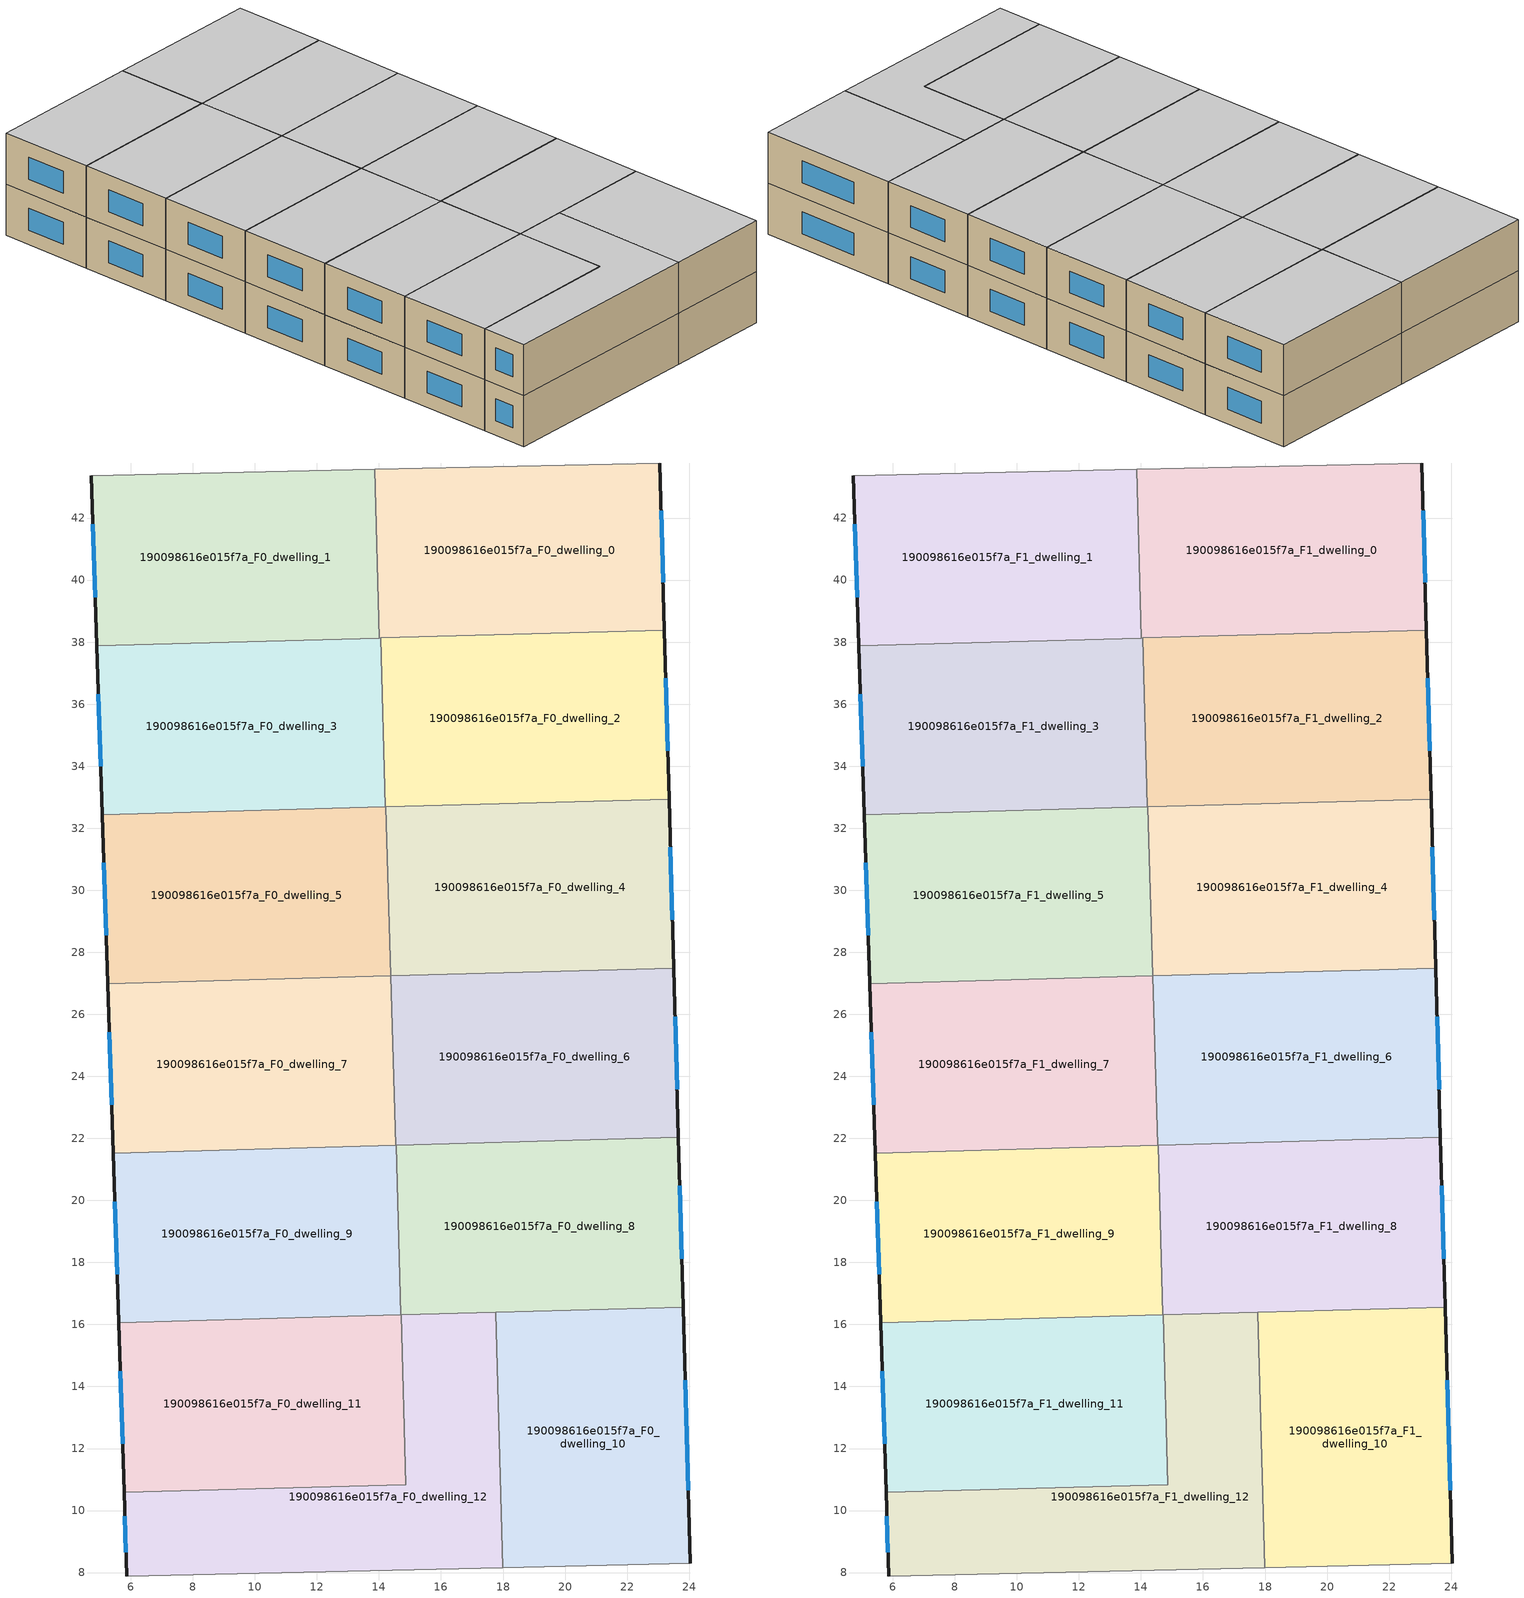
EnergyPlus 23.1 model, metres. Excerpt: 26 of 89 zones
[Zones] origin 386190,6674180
190098616e015f7a_F0_dwelling_0
 floor ground (EU_floor_Construction): 23.06,43.78 23.21,38.38 14.01,38.13 13.86,43.57 z0
 wall outside (EU_wall_Construction): 23.21,38.38 23.06,43.78 z0:3
 wall to 190098616e015f7a_F0_dwelling_1 (EU_wall_Construction): 13.86,43.57 14.01,38.13 z0:3
 wall adiabatic (EU_wall_Construction): 23.06,43.78 13.86,43.57 z0:3
 wall to 190098616e015f7a_F0_dwelling_2 (EU_wall_Construction): 14.06,38.13 23.21,38.38 z0:3
 wall to 190098616e015f7a_F0_dwelling_3 (EU_wall_Construction): 14.01,38.13 14.06,38.13 z0:3
 window (EU_Window_Construction): 23.16,39.92 23.1,42.24 z0.86:2.14
190098616e015f7a_F0_dwelling_1
 floor ground (EU_floor_Construction): 13.86,43.57 14.01,38.13 4.9,37.88 4.73,43.37 z0
 wall outside (EU_wall_Construction): 4.73,43.37 4.9,37.88 z0:3
 wall adiabatic (EU_wall_Construction): 13.86,43.57 4.73,43.37 z0:3
 wall to 190098616e015f7a_F0_dwelling_3 (EU_wall_Construction): 4.9,37.88 14.01,38.13 z0:3
 window (EU_Window_Construction): 4.78,41.8 4.85,39.45 z0.86:2.14
190098616e015f7a_F0_dwelling_10
 floor ground (EU_floor_Construction): 23.81,16.56 24.03,8.3 18,8.16 17.77,16.39 z0
 wall outside (EU_wall_Construction): 24.03,8.3 23.81,16.56 z0:3
 wall adiabatic (EU_wall_Construction): 18,8.16 24.03,8.3 z0:3
 wall to 190098616e015f7a_F0_dwelling_12 (EU_wall_Construction): 17.77,16.39 18,8.16 z0:3
 wall to 190098616e015f7a_F0_dwelling_8 (EU_wall_Construction): 23.81,16.56 17.77,16.39 z0:3
 window (EU_Window_Construction): 23.97,10.66 23.87,14.2 z0.86:2.14
190098616e015f7a_F0_dwelling_11
 floor ground (EU_floor_Construction): 14.71,16.31 14.86,10.83 5.78,10.58 5.61,16.06 z0
 wall outside (EU_wall_Construction): 5.61,16.06 5.78,10.58 z0:3
 wall to 190098616e015f7a_F0_dwelling_12 (EU_wall_Construction): 5.78,10.58 14.86,10.83 14.71,16.31 z0:3
 wall to 190098616e015f7a_F0_dwelling_9 (EU_wall_Construction): 14.7,16.31 5.61,16.06 z0:3
 wall to 190098616e015f7a_F0_dwelling_8 (EU_wall_Construction): 14.71,16.31 14.7,16.31 z0:3
 window (EU_Window_Construction): 5.66,14.49 5.73,12.15 z0.86:2.14
190098616e015f7a_F0_dwelling_12
 floor ground (EU_floor_Construction): 17.77,16.39 18,8.16 5.87,7.89 5.78,10.58 14.86,10.83 14.71,16.31 z0
 wall outside (EU_wall_Construction): 5.78,10.58 5.87,7.89 z0:3
 wall adiabatic (EU_wall_Construction): 5.87,7.89 18,8.16 z0:3
 wall to 190098616e015f7a_F0_dwelling_8 (EU_wall_Construction): 17.77,16.39 14.71,16.31 z0:3
 window (EU_Window_Construction): 5.81,9.81 5.84,8.66 z0.86:2.14
190098616e015f7a_F0_dwelling_2
 floor ground (EU_floor_Construction): 23.21,38.38 23.36,32.94 14.21,32.69 14.06,38.13 z0
 wall outside (EU_wall_Construction): 23.36,32.94 23.21,38.38 z0:3
 wall to 190098616e015f7a_F0_dwelling_3 (EU_wall_Construction): 14.06,38.13 14.21,32.69 z0:3
 wall to 190098616e015f7a_F0_dwelling_4 (EU_wall_Construction): 14.22,32.69 23.36,32.94 z0:3
 wall to 190098616e015f7a_F0_dwelling_5 (EU_wall_Construction): 14.21,32.69 14.22,32.69 z0:3
 window (EU_Window_Construction): 23.31,34.5 23.25,36.83 z0.86:2.14
190098616e015f7a_F0_dwelling_3
 floor ground (EU_floor_Construction): 14.06,38.13 14.21,32.69 5.08,32.44 4.9,37.88 z0
 wall outside (EU_wall_Construction): 4.9,37.88 5.08,32.44 z0:3
 wall to 190098616e015f7a_F0_dwelling_5 (EU_wall_Construction): 5.08,32.44 14.21,32.69 z0:3
 window (EU_Window_Construction): 4.95,36.33 5.03,33.99 z0.86:2.14
190098616e015f7a_F0_dwelling_4
 floor ground (EU_floor_Construction): 23.36,32.94 23.51,27.49 14.37,27.24 14.22,32.69 z0
 wall outside (EU_wall_Construction): 23.51,27.49 23.36,32.94 z0:3
 wall to 190098616e015f7a_F0_dwelling_5 (EU_wall_Construction): 14.22,32.69 14.37,27.24 z0:3
 wall to 190098616e015f7a_F0_dwelling_6 (EU_wall_Construction): 14.39,27.24 23.51,27.49 z0:3
 wall to 190098616e015f7a_F0_dwelling_7 (EU_wall_Construction): 14.37,27.24 14.39,27.24 z0:3
 window (EU_Window_Construction): 23.46,29.05 23.4,31.38 z0.86:2.14
190098616e015f7a_F0_dwelling_5
 floor ground (EU_floor_Construction): 14.22,32.69 14.37,27.24 5.25,26.99 5.08,32.44 z0
 wall outside (EU_wall_Construction): 5.08,32.44 5.25,26.99 z0:3
 wall to 190098616e015f7a_F0_dwelling_7 (EU_wall_Construction): 5.25,26.99 14.37,27.24 z0:3
 window (EU_Window_Construction): 5.13,30.88 5.2,28.54 z0.86:2.14
190098616e015f7a_F0_dwelling_6
 floor ground (EU_floor_Construction): 23.51,27.49 23.66,22.03 14.54,21.78 14.39,27.24 z0
 wall outside (EU_wall_Construction): 23.66,22.03 23.51,27.49 z0:3
 wall to 190098616e015f7a_F0_dwelling_7 (EU_wall_Construction): 14.39,27.24 14.54,21.78 z0:3
 wall to 190098616e015f7a_F0_dwelling_8 (EU_wall_Construction): 14.55,21.78 23.66,22.03 z0:3
 wall to 190098616e015f7a_F0_dwelling_9 (EU_wall_Construction): 14.54,21.78 14.55,21.78 z0:3
 window (EU_Window_Construction): 23.61,23.59 23.55,25.93 z0.86:2.14
190098616e015f7a_F0_dwelling_7
 floor ground (EU_floor_Construction): 14.39,27.24 14.54,21.78 5.43,21.53 5.25,26.99 z0
 wall outside (EU_wall_Construction): 5.25,26.99 5.43,21.53 z0:3
 wall to 190098616e015f7a_F0_dwelling_9 (EU_wall_Construction): 5.43,21.53 14.54,21.78 z0:3
 window (EU_Window_Construction): 5.3,25.43 5.38,23.09 z0.86:2.14
190098616e015f7a_F0_dwelling_8
 floor ground (EU_floor_Construction): 23.66,22.03 23.81,16.56 14.7,16.31 14.55,21.78 z0
 wall outside (EU_wall_Construction): 23.81,16.56 23.66,22.03 z0:3
 wall to 190098616e015f7a_F0_dwelling_9 (EU_wall_Construction): 14.55,21.78 14.7,16.31 z0:3
 window (EU_Window_Construction): 23.76,18.12 23.7,20.47 z0.86:2.14
190098616e015f7a_F0_dwelling_9
 floor ground (EU_floor_Construction): 14.55,21.78 14.7,16.31 5.61,16.06 5.43,21.53 z0
 wall outside (EU_wall_Construction): 5.43,21.53 5.61,16.06 z0:3
 window (EU_Window_Construction): 5.48,19.96 5.56,17.62 z0.86:2.14
190098616e015f7a_F1_dwelling_0
 floor to 190098616e015f7a_F0_dwelling_0 (EU_floor_Construction): 23.06,43.78 23.21,38.38 14.01,38.13 13.86,43.57 z3
 wall outside (EU_wall_Construction): 23.21,38.38 23.06,43.78 z3:6
 wall to 190098616e015f7a_F1_dwelling_1 (EU_wall_Construction): 13.86,43.57 14.01,38.13 z3:6
 wall adiabatic (EU_wall_Construction): 23.06,43.78 13.86,43.57 z3:6
 wall to 190098616e015f7a_F1_dwelling_2 (EU_wall_Construction): 14.06,38.13 23.21,38.38 z3:6
 wall to 190098616e015f7a_F1_dwelling_3 (EU_wall_Construction): 14.01,38.13 14.06,38.13 z3:6
 window (EU_Window_Construction): 23.16,39.92 23.1,42.24 z3.86:5.14
 ceiling to 190098616e015f7a_F2_dwelling_0 (EU_floor_Construction): 23.21,38.38 23.06,43.78 13.86,43.57 14.01,38.13 z6
190098616e015f7a_F1_dwelling_1
 floor to 190098616e015f7a_F0_dwelling_1 (EU_floor_Construction): 13.86,43.57 14.01,38.13 4.9,37.88 4.73,43.37 z3
 wall outside (EU_wall_Construction): 4.73,43.37 4.9,37.88 z3:6
 wall adiabatic (EU_wall_Construction): 13.86,43.57 4.73,43.37 z3:6
 wall to 190098616e015f7a_F1_dwelling_3 (EU_wall_Construction): 4.9,37.88 14.01,38.13 z3:6
 window (EU_Window_Construction): 4.78,41.8 4.85,39.45 z3.86:5.14
 ceiling to 190098616e015f7a_F2_dwelling_1 (EU_floor_Construction): 14.01,38.13 13.86,43.57 4.73,43.37 4.9,37.88 z6
190098616e015f7a_F1_dwelling_10
 floor to 190098616e015f7a_F0_dwelling_10 (EU_floor_Construction): 23.81,16.56 24.03,8.3 18,8.16 17.77,16.39 z3
 wall outside (EU_wall_Construction): 24.03,8.3 23.81,16.56 z3:6
 wall adiabatic (EU_wall_Construction): 18,8.16 24.03,8.3 z3:6
 wall to 190098616e015f7a_F1_dwelling_12 (EU_wall_Construction): 17.77,16.39 18,8.16 z3:6
 wall to 190098616e015f7a_F1_dwelling_8 (EU_wall_Construction): 23.81,16.56 17.77,16.39 z3:6
 window (EU_Window_Construction): 23.97,10.66 23.87,14.2 z3.86:5.14
 ceiling to 190098616e015f7a_F2_dwelling_10 (EU_floor_Construction): 24.03,8.3 23.81,16.56 17.77,16.39 18,8.16 z6
190098616e015f7a_F1_dwelling_11
 floor to 190098616e015f7a_F0_dwelling_11 (EU_floor_Construction): 14.71,16.31 14.86,10.83 5.78,10.58 5.61,16.06 z3
 wall outside (EU_wall_Construction): 5.61,16.06 5.78,10.58 z3:6
 wall to 190098616e015f7a_F1_dwelling_12 (EU_wall_Construction): 5.78,10.58 14.86,10.83 14.71,16.31 z3:6
 wall to 190098616e015f7a_F1_dwelling_9 (EU_wall_Construction): 14.7,16.31 5.61,16.06 z3:6
 wall to 190098616e015f7a_F1_dwelling_8 (EU_wall_Construction): 14.71,16.31 14.7,16.31 z3:6
 window (EU_Window_Construction): 5.66,14.49 5.73,12.15 z3.86:5.14
 ceiling to 190098616e015f7a_F2_dwelling_11 (EU_floor_Construction): 14.86,10.83 14.71,16.31 5.61,16.06 5.78,10.58 z6
190098616e015f7a_F1_dwelling_12
 floor to 190098616e015f7a_F0_dwelling_12 (EU_floor_Construction): 17.77,16.39 18,8.16 5.87,7.89 5.78,10.58 14.86,10.83 14.71,16.31 z3
 wall outside (EU_wall_Construction): 5.78,10.58 5.87,7.89 z3:6
 wall adiabatic (EU_wall_Construction): 5.87,7.89 18,8.16 z3:6
 wall to 190098616e015f7a_F1_dwelling_8 (EU_wall_Construction): 17.77,16.39 14.71,16.31 z3:6
 window (EU_Window_Construction): 5.81,9.81 5.84,8.66 z3.86:5.14
 ceiling to 190098616e015f7a_F2_dwelling_12 (EU_floor_Construction): 18,8.16 17.77,16.39 14.71,16.31 14.86,10.83 5.78,10.58 5.87,7.89 z6
190098616e015f7a_F1_dwelling_2
 floor to 190098616e015f7a_F0_dwelling_2 (EU_floor_Construction): 23.21,38.38 23.36,32.94 14.21,32.69 14.06,38.13 z3
 wall outside (EU_wall_Construction): 23.36,32.94 23.21,38.38 z3:6
 wall to 190098616e015f7a_F1_dwelling_3 (EU_wall_Construction): 14.06,38.13 14.21,32.69 z3:6
 wall to 190098616e015f7a_F1_dwelling_4 (EU_wall_Construction): 14.22,32.69 23.36,32.94 z3:6
 wall to 190098616e015f7a_F1_dwelling_5 (EU_wall_Construction): 14.21,32.69 14.22,32.69 z3:6
 window (EU_Window_Construction): 23.31,34.5 23.25,36.83 z3.86:5.14
 ceiling to 190098616e015f7a_F2_dwelling_2 (EU_floor_Construction): 23.36,32.94 23.21,38.38 14.06,38.13 14.21,32.69 z6
190098616e015f7a_F1_dwelling_3
 floor to 190098616e015f7a_F0_dwelling_3 (EU_floor_Construction): 14.06,38.13 14.21,32.69 5.08,32.44 4.9,37.88 z3
 wall outside (EU_wall_Construction): 4.9,37.88 5.08,32.44 z3:6
 wall to 190098616e015f7a_F1_dwelling_5 (EU_wall_Construction): 5.08,32.44 14.21,32.69 z3:6
 window (EU_Window_Construction): 4.95,36.33 5.03,33.99 z3.86:5.14
 ceiling to 190098616e015f7a_F2_dwelling_3 (EU_floor_Construction): 14.21,32.69 14.06,38.13 4.9,37.88 5.08,32.44 z6
190098616e015f7a_F1_dwelling_4
 floor to 190098616e015f7a_F0_dwelling_4 (EU_floor_Construction): 23.36,32.94 23.51,27.49 14.37,27.24 14.22,32.69 z3
 wall outside (EU_wall_Construction): 23.51,27.49 23.36,32.94 z3:6
 wall to 190098616e015f7a_F1_dwelling_5 (EU_wall_Construction): 14.22,32.69 14.37,27.24 z3:6
 wall to 190098616e015f7a_F1_dwelling_6 (EU_wall_Construction): 14.39,27.24 23.51,27.49 z3:6
 wall to 190098616e015f7a_F1_dwelling_7 (EU_wall_Construction): 14.37,27.24 14.39,27.24 z3:6
 window (EU_Window_Construction): 23.46,29.05 23.4,31.38 z3.86:5.14
 ceiling to 190098616e015f7a_F2_dwelling_4 (EU_floor_Construction): 23.51,27.49 23.36,32.94 14.22,32.69 14.37,27.24 z6
190098616e015f7a_F1_dwelling_5
 floor to 190098616e015f7a_F0_dwelling_5 (EU_floor_Construction): 14.22,32.69 14.37,27.24 5.25,26.99 5.08,32.44 z3
 wall outside (EU_wall_Construction): 5.08,32.44 5.25,26.99 z3:6
 wall to 190098616e015f7a_F1_dwelling_7 (EU_wall_Construction): 5.25,26.99 14.37,27.24 z3:6
 window (EU_Window_Construction): 5.13,30.88 5.2,28.54 z3.86:5.14
 ceiling to 190098616e015f7a_F2_dwelling_5 (EU_floor_Construction): 14.37,27.24 14.22,32.69 5.08,32.44 5.25,26.99 z6
190098616e015f7a_F1_dwelling_6
 floor to 190098616e015f7a_F0_dwelling_6 (EU_floor_Construction): 23.51,27.49 23.66,22.03 14.54,21.78 14.39,27.24 z3
 wall outside (EU_wall_Construction): 23.66,22.03 23.51,27.49 z3:6
 wall to 190098616e015f7a_F1_dwelling_7 (EU_wall_Construction): 14.39,27.24 14.54,21.78 z3:6
 wall to 190098616e015f7a_F1_dwelling_8 (EU_wall_Construction): 14.55,21.78 23.66,22.03 z3:6
 wall to 190098616e015f7a_F1_dwelling_9 (EU_wall_Construction): 14.54,21.78 14.55,21.78 z3:6
 window (EU_Window_Construction): 23.61,23.59 23.55,25.93 z3.86:5.14
 ceiling to 190098616e015f7a_F2_dwelling_6 (EU_floor_Construction): 23.66,22.03 23.51,27.49 14.39,27.24 14.54,21.78 z6
190098616e015f7a_F1_dwelling_7
 floor to 190098616e015f7a_F0_dwelling_7 (EU_floor_Construction): 14.39,27.24 14.54,21.78 5.43,21.53 5.25,26.99 z3
 wall outside (EU_wall_Construction): 5.25,26.99 5.43,21.53 z3:6
 wall to 190098616e015f7a_F1_dwelling_9 (EU_wall_Construction): 5.43,21.53 14.54,21.78 z3:6
 window (EU_Window_Construction): 5.3,25.43 5.38,23.09 z3.86:5.14
 ceiling to 190098616e015f7a_F2_dwelling_7 (EU_floor_Construction): 14.54,21.78 14.39,27.24 5.25,26.99 5.43,21.53 z6
190098616e015f7a_F1_dwelling_8
 floor to 190098616e015f7a_F0_dwelling_8 (EU_floor_Construction): 23.66,22.03 23.81,16.56 14.7,16.31 14.55,21.78 z3
 wall outside (EU_wall_Construction): 23.81,16.56 23.66,22.03 z3:6
 wall to 190098616e015f7a_F1_dwelling_9 (EU_wall_Construction): 14.55,21.78 14.7,16.31 z3:6
 window (EU_Window_Construction): 23.76,18.12 23.7,20.47 z3.86:5.14
 ceiling to 190098616e015f7a_F2_dwelling_8 (EU_floor_Construction): 23.81,16.56 23.66,22.03 14.55,21.78 14.7,16.31 z6
190098616e015f7a_F1_dwelling_9
 floor to 190098616e015f7a_F0_dwelling_9 (EU_floor_Construction): 14.55,21.78 14.7,16.31 5.61,16.06 5.43,21.53 z3
 wall outside (EU_wall_Construction): 5.43,21.53 5.61,16.06 z3:6
 window (EU_Window_Construction): 5.48,19.96 5.56,17.62 z3.86:5.14
 ceiling to 190098616e015f7a_F2_dwelling_9 (EU_floor_Construction): 14.7,16.31 14.55,21.78 5.43,21.53 5.61,16.06 z6
[Building]
EU S2 Campaign: North Axis=0; Terrain=City; Solar Distribution=FullExterior
[Site:Location]
Helsinki-Vantaa.AP: Latitude=60.317; Longitude=24.963; Time Zone=2; Elevation=54.6
[SizingPeriod:WeatherFileDays]
AnnualSizingPeriod: Begin Month=1; Begin Day of Month=1; End Month=12; End Day of Month=31; Day of Week for Start Day=Monday; Use Weather File Daylight Saving Period=No; Use Weather File Rain and Snow Indicators=No
[MATERIAL]
EU_InternalMass_Material: Roughness=MediumRough; Thickness=0.1; Conductivity=1; Density=1800; Specific Heat=900; Thermal Absorptance=0.9; Solar Absorptance=0.7; Visible Absorptance=0.7
[MATERIAL:NOMASS] Roughness=MediumRough; Thermal Absorptance=0.9; Solar Absorptance=0.7; Visible Absorptance=0.7
Name | Thermal Resistance
EU_wall_NoMass | 1.10183
EU_floor_NoMass | 1.70606
[WINDOWMATERIAL:SIMPLEGLAZINGSYSTEM]
EU_Window_SimpleGlazing: UFactor=3.11035; Solar Heat Gain Coefficient=0.8; Visible Transmittance=0.8
[CONSTRUCTION]
EU_wall_Construction: EU_wall_NoMass
EU_floor_Construction: EU_floor_NoMass
EU_Window_Construction: EU_Window_SimpleGlazing
EU_InternalMass_Construction: EU_InternalMass_Material
[ZONE] Type=1; Multiplier=1; Ceiling Height=autocalculate; Floor Area=autocalculate; Part of Total Floor Area=Yes
Name | Volume
190098616e015f7a_F0_dwelling_0; 190098616e015f7a_F1_dwelling_0 | 149.49
190098616e015f7a_F0_dwelling_1; 190098616e015f7a_F1_dwelling_1 | 149.494
190098616e015f7a_F0_dwelling_10; 190098616e015f7a_F1_dwelling_10; 190098616e015f7a_F0_dwelling_12; 190098616e015f7a_F1_dwelling_12; 190098616e015f7a_F0_dwelling_9; 190098616e015f7a_F1_dwelling_9 | 149.501
190098616e015f7a_F0_dwelling_11; 190098616e015f7a_F1_dwelling_11 | 149.514
190098616e015f7a_F0_dwelling_2; 190098616e015f7a_F1_dwelling_2 | 149.496
190098616e015f7a_F0_dwelling_3; 190098616e015f7a_F1_dwelling_3 | 149.5
190098616e015f7a_F0_dwelling_4; 190098616e015f7a_F1_dwelling_4 | 149.498
190098616e015f7a_F0_dwelling_5; 190098616e015f7a_F1_dwelling_5 | 149.517
190098616e015f7a_F0_dwelling_6; 190098616e015f7a_F1_dwelling_6 | 149.499
190098616e015f7a_F0_dwelling_7; 190098616e015f7a_F1_dwelling_7 | 149.495
190098616e015f7a_F0_dwelling_8; 190098616e015f7a_F1_dwelling_8 | 149.504
[INTERNALMASS] Construction=EU_InternalMass_Construction
Name | Zone or ZoneList | Surface Area
190098616e015f7a_F0_dwelling_0_EU_InternalMass | 190098616e015f7a_F0_dwelling_0 | 49.832
190098616e015f7a_F0_dwelling_1_EU_InternalMass | 190098616e015f7a_F0_dwelling_1 | 49.832
190098616e015f7a_F0_dwelling_2_EU_InternalMass | 190098616e015f7a_F0_dwelling_2 | 49.8324
190098616e015f7a_F0_dwelling_3_EU_InternalMass | 190098616e015f7a_F0_dwelling_3 | 49.8348
190098616e015f7a_F0_dwelling_4_EU_InternalMass | 190098616e015f7a_F0_dwelling_4 | 49.8315
190098616e015f7a_F0_dwelling_5_EU_InternalMass | 190098616e015f7a_F0_dwelling_5 | 49.8386
190098616e015f7a_F0_dwelling_6_EU_InternalMass | 190098616e015f7a_F0_dwelling_6 | 49.8329
190098616e015f7a_F0_dwelling_7_EU_InternalMass | 190098616e015f7a_F0_dwelling_7 | 49.8316
190098616e015f7a_F0_dwelling_8_EU_InternalMass | 190098616e015f7a_F0_dwelling_8 | 49.8348
190098616e015f7a_F0_dwelling_9_EU_InternalMass | 190098616e015f7a_F0_dwelling_9 | 49.8333
190098616e015f7a_F0_dwelling_10_EU_InternalMass | 190098616e015f7a_F0_dwelling_10 | 49.8349
190098616e015f7a_F0_dwelling_11_EU_InternalMass | 190098616e015f7a_F0_dwelling_11 | 49.8378
190098616e015f7a_F0_dwelling_12_EU_InternalMass | 190098616e015f7a_F0_dwelling_12 | 49.8337
190098616e015f7a_F1_dwelling_0_EU_InternalMass | 190098616e015f7a_F1_dwelling_0 | 49.832
190098616e015f7a_F1_dwelling_1_EU_InternalMass | 190098616e015f7a_F1_dwelling_1 | 49.832
190098616e015f7a_F1_dwelling_2_EU_InternalMass | 190098616e015f7a_F1_dwelling_2 | 49.8324
190098616e015f7a_F1_dwelling_3_EU_InternalMass | 190098616e015f7a_F1_dwelling_3 | 49.8348
190098616e015f7a_F1_dwelling_4_EU_InternalMass | 190098616e015f7a_F1_dwelling_4 | 49.8315
190098616e015f7a_F1_dwelling_5_EU_InternalMass | 190098616e015f7a_F1_dwelling_5 | 49.8386
190098616e015f7a_F1_dwelling_6_EU_InternalMass | 190098616e015f7a_F1_dwelling_6 | 49.8329
190098616e015f7a_F1_dwelling_7_EU_InternalMass | 190098616e015f7a_F1_dwelling_7 | 49.8316
190098616e015f7a_F1_dwelling_8_EU_InternalMass | 190098616e015f7a_F1_dwelling_8 | 49.8348
190098616e015f7a_F1_dwelling_9_EU_InternalMass | 190098616e015f7a_F1_dwelling_9 | 49.8333
190098616e015f7a_F1_dwelling_10_EU_InternalMass | 190098616e015f7a_F1_dwelling_10 | 49.8349
190098616e015f7a_F1_dwelling_11_EU_InternalMass | 190098616e015f7a_F1_dwelling_11 | 49.8378
190098616e015f7a_F1_dwelling_12_EU_InternalMass | 190098616e015f7a_F1_dwelling_12 | 49.8337
[OTHEREQUIPMENT] Fuel Type=Electricity; Design Level Calculation Method=Watts/Area; Power per Zone Floor Area=1; Fraction Latent=0; Fraction Radiant=0; Fraction Lost=0; Carbon Dioxide Generation Rate=0; EndUse Subcategory=EU_Step8_InternalGains
Name | Zone or ZoneList or Space or SpaceList | Schedule
EU_Step8_InternalGain_190098616e015f7a_F0_dwelling_0_f000 | 190098616e015f7a_F0_dwelling_0 | EU_Step8_GainSchedule_190098616e015f7a_F0_dwelling_0_f000
EU_Step8_InternalGain_190098616e015f7a_F0_dwelling_1_f000 | 190098616e015f7a_F0_dwelling_1 | EU_Step8_GainSchedule_190098616e015f7a_F0_dwelling_1_f000
EU_Step8_InternalGain_190098616e015f7a_F0_dwelling_2_f000 | 190098616e015f7a_F0_dwelling_2 | EU_Step8_GainSchedule_190098616e015f7a_F0_dwelling_2_f000
EU_Step8_InternalGain_190098616e015f7a_F0_dwelling_3_f000 | 190098616e015f7a_F0_dwelling_3 | EU_Step8_GainSchedule_190098616e015f7a_F0_dwelling_3_f000
EU_Step8_InternalGain_190098616e015f7a_F0_dwelling_4_f000 | 190098616e015f7a_F0_dwelling_4 | EU_Step8_GainSchedule_190098616e015f7a_F0_dwelling_4_f000
EU_Step8_InternalGain_190098616e015f7a_F0_dwelling_5_f000 | 190098616e015f7a_F0_dwelling_5 | EU_Step8_GainSchedule_190098616e015f7a_F0_dwelling_5_f000
EU_Step8_InternalGain_190098616e015f7a_F0_dwelling_6_f000 | 190098616e015f7a_F0_dwelling_6 | EU_Step8_GainSchedule_190098616e015f7a_F0_dwelling_6_f000
EU_Step8_InternalGain_190098616e015f7a_F0_dwelling_7_f000 | 190098616e015f7a_F0_dwelling_7 | EU_Step8_GainSchedule_190098616e015f7a_F0_dwelling_7_f000
EU_Step8_InternalGain_190098616e015f7a_F0_dwelling_8_f000 | 190098616e015f7a_F0_dwelling_8 | EU_Step8_GainSchedule_190098616e015f7a_F0_dwelling_8_f000
EU_Step8_InternalGain_190098616e015f7a_F0_dwelling_9_f000 | 190098616e015f7a_F0_dwelling_9 | EU_Step8_GainSchedule_190098616e015f7a_F0_dwelling_9_f000
EU_Step8_InternalGain_190098616e015f7a_F0_dwelling_10_f000 | 190098616e015f7a_F0_dwelling_10 | EU_Step8_GainSchedule_190098616e015f7a_F0_dwelling_10_f000
EU_Step8_InternalGain_190098616e015f7a_F0_dwelling_11_f000 | 190098616e015f7a_F0_dwelling_11 | EU_Step8_GainSchedule_190098616e015f7a_F0_dwelling_11_f000
EU_Step8_InternalGain_190098616e015f7a_F0_dwelling_12_f000 | 190098616e015f7a_F0_dwelling_12 | EU_Step8_GainSchedule_190098616e015f7a_F0_dwelling_12_f000
EU_Step8_InternalGain_190098616e015f7a_F1_dwelling_0_f000 | 190098616e015f7a_F1_dwelling_0 | EU_Step8_GainSchedule_190098616e015f7a_F1_dwelling_0_f000
EU_Step8_InternalGain_190098616e015f7a_F1_dwelling_1_f000 | 190098616e015f7a_F1_dwelling_1 | EU_Step8_GainSchedule_190098616e015f7a_F1_dwelling_1_f000
EU_Step8_InternalGain_190098616e015f7a_F1_dwelling_2_f000 | 190098616e015f7a_F1_dwelling_2 | EU_Step8_GainSchedule_190098616e015f7a_F1_dwelling_2_f000
EU_Step8_InternalGain_190098616e015f7a_F1_dwelling_3_f000 | 190098616e015f7a_F1_dwelling_3 | EU_Step8_GainSchedule_190098616e015f7a_F1_dwelling_3_f000
EU_Step8_InternalGain_190098616e015f7a_F1_dwelling_4_f000 | 190098616e015f7a_F1_dwelling_4 | EU_Step8_GainSchedule_190098616e015f7a_F1_dwelling_4_f000
EU_Step8_InternalGain_190098616e015f7a_F1_dwelling_5_f000 | 190098616e015f7a_F1_dwelling_5 | EU_Step8_GainSchedule_190098616e015f7a_F1_dwelling_5_f000
EU_Step8_InternalGain_190098616e015f7a_F1_dwelling_6_f000 | 190098616e015f7a_F1_dwelling_6 | EU_Step8_GainSchedule_190098616e015f7a_F1_dwelling_6_f000
EU_Step8_InternalGain_190098616e015f7a_F1_dwelling_7_f000 | 190098616e015f7a_F1_dwelling_7 | EU_Step8_GainSchedule_190098616e015f7a_F1_dwelling_7_f000
EU_Step8_InternalGain_190098616e015f7a_F1_dwelling_8_f000 | 190098616e015f7a_F1_dwelling_8 | EU_Step8_GainSchedule_190098616e015f7a_F1_dwelling_8_f000
EU_Step8_InternalGain_190098616e015f7a_F1_dwelling_9_f000 | 190098616e015f7a_F1_dwelling_9 | EU_Step8_GainSchedule_190098616e015f7a_F1_dwelling_9_f000
EU_Step8_InternalGain_190098616e015f7a_F1_dwelling_10_f000 | 190098616e015f7a_F1_dwelling_10 | EU_Step8_GainSchedule_190098616e015f7a_F1_dwelling_10_f000
EU_Step8_InternalGain_190098616e015f7a_F1_dwelling_11_f000 | 190098616e015f7a_F1_dwelling_11 | EU_Step8_GainSchedule_190098616e015f7a_F1_dwelling_11_f000
EU_Step8_InternalGain_190098616e015f7a_F1_dwelling_12_f000 | 190098616e015f7a_F1_dwelling_12 | EU_Step8_GainSchedule_190098616e015f7a_F1_dwelling_12_f000
[ZONEVENTILATION:DESIGNFLOWRATE] Schedule=EU_AlwaysOn; Design Flow Rate Calculation Method=AirChanges/Hour; Air Changes per Hour=0.756316; Ventilation Type=Natural; Fan Pressure Rise=0; Fan Total Efficiency=1; Constant Term Coefficient=1; Temperature Term Coefficient=0; Velocity Term Coefficient=0; Velocity Squared Term Coefficient=0; Minimum Indoor Temperature=-100; Maximum Indoor Temperature=100; Delta Temperature=-100; Minimum Outdoor Temperature=-100; Maximum Outdoor Temperature=100; Maximum Wind Speed=40
Name | Zone or ZoneList or Space or SpaceList
EU_ConstantAir_190098616e015f7a_F0_dwelling_0 | 190098616e015f7a_F0_dwelling_0
EU_ConstantAir_190098616e015f7a_F0_dwelling_1 | 190098616e015f7a_F0_dwelling_1
EU_ConstantAir_190098616e015f7a_F0_dwelling_2 | 190098616e015f7a_F0_dwelling_2
EU_ConstantAir_190098616e015f7a_F0_dwelling_3 | 190098616e015f7a_F0_dwelling_3
EU_ConstantAir_190098616e015f7a_F0_dwelling_4 | 190098616e015f7a_F0_dwelling_4
EU_ConstantAir_190098616e015f7a_F0_dwelling_5 | 190098616e015f7a_F0_dwelling_5
EU_ConstantAir_190098616e015f7a_F0_dwelling_6 | 190098616e015f7a_F0_dwelling_6
EU_ConstantAir_190098616e015f7a_F0_dwelling_7 | 190098616e015f7a_F0_dwelling_7
EU_ConstantAir_190098616e015f7a_F0_dwelling_8 | 190098616e015f7a_F0_dwelling_8
EU_ConstantAir_190098616e015f7a_F0_dwelling_9 | 190098616e015f7a_F0_dwelling_9
EU_ConstantAir_190098616e015f7a_F0_dwelling_10 | 190098616e015f7a_F0_dwelling_10
EU_ConstantAir_190098616e015f7a_F0_dwelling_11 | 190098616e015f7a_F0_dwelling_11
EU_ConstantAir_190098616e015f7a_F0_dwelling_12 | 190098616e015f7a_F0_dwelling_12
EU_ConstantAir_190098616e015f7a_F1_dwelling_0 | 190098616e015f7a_F1_dwelling_0
EU_ConstantAir_190098616e015f7a_F1_dwelling_1 | 190098616e015f7a_F1_dwelling_1
EU_ConstantAir_190098616e015f7a_F1_dwelling_2 | 190098616e015f7a_F1_dwelling_2
EU_ConstantAir_190098616e015f7a_F1_dwelling_3 | 190098616e015f7a_F1_dwelling_3
EU_ConstantAir_190098616e015f7a_F1_dwelling_4 | 190098616e015f7a_F1_dwelling_4
EU_ConstantAir_190098616e015f7a_F1_dwelling_5 | 190098616e015f7a_F1_dwelling_5
EU_ConstantAir_190098616e015f7a_F1_dwelling_6 | 190098616e015f7a_F1_dwelling_6
EU_ConstantAir_190098616e015f7a_F1_dwelling_7 | 190098616e015f7a_F1_dwelling_7
EU_ConstantAir_190098616e015f7a_F1_dwelling_8 | 190098616e015f7a_F1_dwelling_8
EU_ConstantAir_190098616e015f7a_F1_dwelling_9 | 190098616e015f7a_F1_dwelling_9
EU_ConstantAir_190098616e015f7a_F1_dwelling_10 | 190098616e015f7a_F1_dwelling_10
EU_ConstantAir_190098616e015f7a_F1_dwelling_11 | 190098616e015f7a_F1_dwelling_11
EU_ConstantAir_190098616e015f7a_F1_dwelling_12 | 190098616e015f7a_F1_dwelling_12
[HVACTEMPLATE:THERMOSTAT] Constant Heating Setpoint=20; Constant Cooling Setpoint=50
EU_HeatOnly_190098616e015f7a_F0_dwelling_0; EU_HeatOnly_190098616e015f7a_F0_dwelling_1; EU_HeatOnly_190098616e015f7a_F0_dwelling_2; EU_HeatOnly_190098616e015f7a_F0_dwelling_3; EU_HeatOnly_190098616e015f7a_F0_dwelling_4; EU_HeatOnly_190098616e015f7a_F0_dwelling_5; EU_HeatOnly_190098616e015f7a_F0_dwelling_6; EU_HeatOnly_190098616e015f7a_F0_dwelling_7; EU_HeatOnly_190098616e015f7a_F0_dwelling_8; EU_HeatOnly_190098616e015f7a_F0_dwelling_9; EU_HeatOnly_190098616e015f7a_F0_dwelling_10; EU_HeatOnly_190098616e015f7a_F0_dwelling_11; EU_HeatOnly_190098616e015f7a_F0_dwelling_12; EU_HeatOnly_190098616e015f7a_F1_dwelling_0; EU_HeatOnly_190098616e015f7a_F1_dwelling_1; EU_HeatOnly_190098616e015f7a_F1_dwelling_2; EU_HeatOnly_190098616e015f7a_F1_dwelling_3; EU_HeatOnly_190098616e015f7a_F1_dwelling_4; EU_HeatOnly_190098616e015f7a_F1_dwelling_5; EU_HeatOnly_190098616e015f7a_F1_dwelling_6; EU_HeatOnly_190098616e015f7a_F1_dwelling_7; EU_HeatOnly_190098616e015f7a_F1_dwelling_8; EU_HeatOnly_190098616e015f7a_F1_dwelling_9; EU_HeatOnly_190098616e015f7a_F1_dwelling_10; EU_HeatOnly_190098616e015f7a_F1_dwelling_11; EU_HeatOnly_190098616e015f7a_F1_dwelling_12; EU_HeatOnly_190098616e015f7a_F2_dwelling_0; EU_HeatOnly_190098616e015f7a_F2_dwelling_1; EU_HeatOnly_190098616e015f7a_F2_dwelling_2; EU_HeatOnly_190098616e015f7a_F2_dwelling_3; EU_HeatOnly_190098616e015f7a_F2_dwelling_4; EU_HeatOnly_190098616e015f7a_F2_dwelling_5; EU_HeatOnly_190098616e015f7a_F2_dwelling_6; EU_HeatOnly_190098616e015f7a_F2_dwelling_7; EU_HeatOnly_190098616e015f7a_F2_dwelling_8; EU_HeatOnly_190098616e015f7a_F2_dwelling_9; EU_HeatOnly_190098616e015f7a_F2_dwelling_10; EU_HeatOnly_190098616e015f7a_F2_dwelling_11; EU_HeatOnly_190098616e015f7a_F2_dwelling_12; EU_HeatOnly_190098616e015f7a_F3_dwelling_0; EU_HeatOnly_190098616e015f7a_F3_dwelling_1; EU_HeatOnly_190098616e015f7a_F3_dwelling_2; EU_HeatOnly_190098616e015f7a_F3_dwelling_3; EU_HeatOnly_190098616e015f7a_F3_dwelling_4; EU_HeatOnly_190098616e015f7a_F3_dwelling_5; EU_HeatOnly_190098616e015f7a_F3_dwelling_6; EU_HeatOnly_190098616e015f7a_F3_dwelling_7; EU_HeatOnly_190098616e015f7a_F3_dwelling_8; EU_HeatOnly_190098616e015f7a_F3_dwelling_9; EU_HeatOnly_190098616e015f7a_F3_dwelling_10; EU_HeatOnly_190098616e015f7a_F3_dwelling_11; EU_HeatOnly_190098616e015f7a_F3_dwelling_12; EU_HeatOnly_190098616e015f7a_F4_dwelling_0; EU_HeatOnly_190098616e015f7a_F4_dwelling_1; EU_HeatOnly_190098616e015f7a_F4_dwelling_2; EU_HeatOnly_190098616e015f7a_F4_dwelling_3; EU_HeatOnly_190098616e015f7a_F4_dwelling_4; EU_HeatOnly_190098616e015f7a_F4_dwelling_5; EU_HeatOnly_190098616e015f7a_F4_dwelling_6; EU_HeatOnly_190098616e015f7a_F4_dwelling_7; EU_HeatOnly_190098616e015f7a_F4_dwelling_8; EU_HeatOnly_190098616e015f7a_F4_dwelling_9; EU_HeatOnly_190098616e015f7a_F4_dwelling_10; EU_HeatOnly_190098616e015f7a_F4_dwelling_11; EU_HeatOnly_190098616e015f7a_F4_dwelling_12; EU_HeatOnly_190098616e015f7a_F5_dwelling_0; EU_HeatOnly_190098616e015f7a_F5_dwelling_1; EU_HeatOnly_190098616e015f7a_F5_dwelling_2; EU_HeatOnly_190098616e015f7a_F5_dwelling_3; EU_HeatOnly_190098616e015f7a_F5_dwelling_4; EU_HeatOnly_190098616e015f7a_F5_dwelling_5; EU_HeatOnly_190098616e015f7a_F5_dwelling_6; EU_HeatOnly_190098616e015f7a_F5_dwelling_7; EU_HeatOnly_190098616e015f7a_F5_dwelling_8; EU_HeatOnly_190098616e015f7a_F5_dwelling_9; EU_HeatOnly_190098616e015f7a_F5_dwelling_10; EU_HeatOnly_190098616e015f7a_F5_dwelling_11; EU_HeatOnly_190098616e015f7a_F6_dwelling_0; EU_HeatOnly_190098616e015f7a_F6_dwelling_1; EU_HeatOnly_190098616e015f7a_F6_dwelling_2; EU_HeatOnly_190098616e015f7a_F6_dwelling_3; EU_HeatOnly_190098616e015f7a_F6_dwelling_4; EU_HeatOnly_190098616e015f7a_F6_dwelling_5; EU_HeatOnly_190098616e015f7a_F6_dwelling_6; EU_HeatOnly_190098616e015f7a_F6_dwelling_7; EU_HeatOnly_190098616e015f7a_F6_dwelling_8; EU_HeatOnly_190098616e015f7a_F6_dwelling_9; EU_HeatOnly_190098616e015f7a_F6_dwelling_10; EU_HeatOnly_190098616e015f7a_F6_dwelling_11
[HVACTEMPLATE:ZONE:IDEALLOADSAIRSYSTEM] System Availability Schedule=EU_AlwaysOn; Maximum Heating Supply Air Temperature=50; Minimum Cooling Supply Air Temperature=13; Maximum Heating Supply Air Humidity Ratio=0.0156; Minimum Cooling Supply Air Humidity Ratio=0.0077; Heating Limit=NoLimit; Cooling Limit=NoLimit; Heating Availability Schedule=EU_AlwaysOn; Cooling Availability Schedule=EU_CoolingOff; Dehumidification Control Type=ConstantSensibleHeatRatio; Cooling Sensible Heat Ratio=0.7; Dehumidification Setpoint=60; Humidification Control Type=None; Humidification Setpoint=30; Outdoor Air Method=None; Outdoor Air Flow Rate per Person=0.00944; Outdoor Air Flow Rate per Zone Floor Area=0; Outdoor Air Flow Rate per Zone=0; Demand Controlled Ventilation Type=None; Outdoor Air Economizer Type=NoEconomizer; Heat Recovery Type=None; Sensible Heat Recovery Effectiveness=0.7; Latent Heat Recovery Effectiveness=0.65
Name | Template Thermostat
190098616e015f7a_F0_dwelling_0 | EU_HeatOnly_190098616e015f7a_F0_dwelling_0
190098616e015f7a_F0_dwelling_1 | EU_HeatOnly_190098616e015f7a_F0_dwelling_1
190098616e015f7a_F0_dwelling_2 | EU_HeatOnly_190098616e015f7a_F0_dwelling_2
190098616e015f7a_F0_dwelling_3 | EU_HeatOnly_190098616e015f7a_F0_dwelling_3
190098616e015f7a_F0_dwelling_4 | EU_HeatOnly_190098616e015f7a_F0_dwelling_4
190098616e015f7a_F0_dwelling_5 | EU_HeatOnly_190098616e015f7a_F0_dwelling_5
190098616e015f7a_F0_dwelling_6 | EU_HeatOnly_190098616e015f7a_F0_dwelling_6
190098616e015f7a_F0_dwelling_7 | EU_HeatOnly_190098616e015f7a_F0_dwelling_7
190098616e015f7a_F0_dwelling_8 | EU_HeatOnly_190098616e015f7a_F0_dwelling_8
190098616e015f7a_F0_dwelling_9 | EU_HeatOnly_190098616e015f7a_F0_dwelling_9
190098616e015f7a_F0_dwelling_10 | EU_HeatOnly_190098616e015f7a_F0_dwelling_10
190098616e015f7a_F0_dwelling_11 | EU_HeatOnly_190098616e015f7a_F0_dwelling_11
190098616e015f7a_F0_dwelling_12 | EU_HeatOnly_190098616e015f7a_F0_dwelling_12
190098616e015f7a_F1_dwelling_0 | EU_HeatOnly_190098616e015f7a_F1_dwelling_0
190098616e015f7a_F1_dwelling_1 | EU_HeatOnly_190098616e015f7a_F1_dwelling_1
190098616e015f7a_F1_dwelling_2 | EU_HeatOnly_190098616e015f7a_F1_dwelling_2
190098616e015f7a_F1_dwelling_3 | EU_HeatOnly_190098616e015f7a_F1_dwelling_3
190098616e015f7a_F1_dwelling_4 | EU_HeatOnly_190098616e015f7a_F1_dwelling_4
190098616e015f7a_F1_dwelling_5 | EU_HeatOnly_190098616e015f7a_F1_dwelling_5
190098616e015f7a_F1_dwelling_6 | EU_HeatOnly_190098616e015f7a_F1_dwelling_6
190098616e015f7a_F1_dwelling_7 | EU_HeatOnly_190098616e015f7a_F1_dwelling_7
190098616e015f7a_F1_dwelling_8 | EU_HeatOnly_190098616e015f7a_F1_dwelling_8
190098616e015f7a_F1_dwelling_9 | EU_HeatOnly_190098616e015f7a_F1_dwelling_9
190098616e015f7a_F1_dwelling_10 | EU_HeatOnly_190098616e015f7a_F1_dwelling_10
190098616e015f7a_F1_dwelling_11 | EU_HeatOnly_190098616e015f7a_F1_dwelling_11
190098616e015f7a_F1_dwelling_12 | EU_HeatOnly_190098616e015f7a_F1_dwelling_12
[SIZING:ZONE] Zone Cooling Design Supply Air Temperature Input Method=SupplyAirTemperature; Zone Cooling Design Supply Air Temperature=13; Zone Heating Design Supply Air Temperature Input Method=SupplyAirTemperature; Zone Heating Design Supply Air Temperature=50; Zone Cooling Design Supply Air Humidity Ratio=0.008; Zone Heating Design Supply Air Humidity Ratio=0.008; Cooling Design Air Flow Method=DesignDay; Cooling Design Air Flow Rate=0; Cooling Minimum Air Flow per Zone Floor Area=0.000762; Cooling Minimum Air Flow=0; Cooling Minimum Air Flow Fraction=0.2; Heating Design Air Flow Method=DesignDay; Heating Design Air Flow Rate=0; Heating Maximum Air Flow per Zone Floor Area=0.002032; Heating Maximum Air Flow=0.141576; Heating Maximum Air Flow Fraction=0.3; Account for Dedicated Outdoor Air System=No; Dedicated Outdoor Air System Control Strategy=NeutralSupplyAir; Dedicated Outdoor Air Low Setpoint Temperature for Design=autosize; Dedicated Outdoor Air High Setpoint Temperature for Design=autosize; Zone Load Sizing Method=Sensible Load Only No Latent Load; Zone Latent Cooling Design Supply Air Humidity Ratio Input Method=HumidityRatioDifference; Zone Cooling Design Supply Air Humidity Ratio Difference=0.005; Zone Latent Heating Design Supply Air Humidity Ratio Input Method=HumidityRatioDifference; Zone Humidification Design Supply Air Humidity Ratio Difference=0.005
190098616e015f7a_F0_dwelling_0; 190098616e015f7a_F0_dwelling_1; 190098616e015f7a_F0_dwelling_2; 190098616e015f7a_F0_dwelling_3; 190098616e015f7a_F0_dwelling_4; 190098616e015f7a_F0_dwelling_5; 190098616e015f7a_F0_dwelling_6; 190098616e015f7a_F0_dwelling_7; 190098616e015f7a_F0_dwelling_8; 190098616e015f7a_F0_dwelling_9; 190098616e015f7a_F0_dwelling_10; 190098616e015f7a_F0_dwelling_11; 190098616e015f7a_F0_dwelling_12; 190098616e015f7a_F1_dwelling_0; 190098616e015f7a_F1_dwelling_1; 190098616e015f7a_F1_dwelling_2; 190098616e015f7a_F1_dwelling_3; 190098616e015f7a_F1_dwelling_4; 190098616e015f7a_F1_dwelling_5; 190098616e015f7a_F1_dwelling_6; 190098616e015f7a_F1_dwelling_7; 190098616e015f7a_F1_dwelling_8; 190098616e015f7a_F1_dwelling_9; 190098616e015f7a_F1_dwelling_10; 190098616e015f7a_F1_dwelling_11; 190098616e015f7a_F1_dwelling_12
[SCHEDULE:CONSTANT]
Name | Hourly Value
EU_AlwaysOn | 1
EU_CoolingOff | 0
[SCHEDULE:FILE] Column Number=1; Rows to Skip at Top=0; Number of Hours of Data=8760; Column Separator=Comma; Interpolate to Timestep=No; Minutes per Item=60; Adjust Schedule for Daylight Savings=Yes
Name | File
EU_Step8_GainSchedule_190098616e015f7a_F0_dwelling_0_f000 | ../../schedules/190098616e015f7a/190098616e015f7a_F0_dwelling_0_f000_gain.csv
EU_Step8_GainSchedule_190098616e015f7a_F0_dwelling_1_f000 | ../../schedules/190098616e015f7a/190098616e015f7a_F0_dwelling_1_f000_gain.csv
EU_Step8_GainSchedule_190098616e015f7a_F0_dwelling_2_f000 | ../../schedules/190098616e015f7a/190098616e015f7a_F0_dwelling_2_f000_gain.csv
EU_Step8_GainSchedule_190098616e015f7a_F0_dwelling_3_f000 | ../../schedules/190098616e015f7a/190098616e015f7a_F0_dwelling_3_f000_gain.csv
EU_Step8_GainSchedule_190098616e015f7a_F0_dwelling_4_f000 | ../../schedules/190098616e015f7a/190098616e015f7a_F0_dwelling_4_f000_gain.csv
EU_Step8_GainSchedule_190098616e015f7a_F0_dwelling_5_f000 | ../../schedules/190098616e015f7a/190098616e015f7a_F0_dwelling_5_f000_gain.csv
EU_Step8_GainSchedule_190098616e015f7a_F0_dwelling_6_f000 | ../../schedules/190098616e015f7a/190098616e015f7a_F0_dwelling_6_f000_gain.csv
EU_Step8_GainSchedule_190098616e015f7a_F0_dwelling_7_f000 | ../../schedules/190098616e015f7a/190098616e015f7a_F0_dwelling_7_f000_gain.csv
EU_Step8_GainSchedule_190098616e015f7a_F0_dwelling_8_f000 | ../../schedules/190098616e015f7a/190098616e015f7a_F0_dwelling_8_f000_gain.csv
EU_Step8_GainSchedule_190098616e015f7a_F0_dwelling_9_f000 | ../../schedules/190098616e015f7a/190098616e015f7a_F0_dwelling_9_f000_gain.csv
EU_Step8_GainSchedule_190098616e015f7a_F0_dwelling_10_f000 | ../../schedules/190098616e015f7a/190098616e015f7a_F0_dwelling_10_f000_gain.csv
EU_Step8_GainSchedule_190098616e015f7a_F0_dwelling_11_f000 | ../../schedules/190098616e015f7a/190098616e015f7a_F0_dwelling_11_f000_gain.csv
EU_Step8_GainSchedule_190098616e015f7a_F0_dwelling_12_f000 | ../../schedules/190098616e015f7a/190098616e015f7a_F0_dwelling_12_f000_gain.csv
EU_Step8_GainSchedule_190098616e015f7a_F1_dwelling_0_f000 | ../../schedules/190098616e015f7a/190098616e015f7a_F1_dwelling_0_f000_gain.csv
EU_Step8_GainSchedule_190098616e015f7a_F1_dwelling_1_f000 | ../../schedules/190098616e015f7a/190098616e015f7a_F1_dwelling_1_f000_gain.csv
EU_Step8_GainSchedule_190098616e015f7a_F1_dwelling_2_f000 | ../../schedules/190098616e015f7a/190098616e015f7a_F1_dwelling_2_f000_gain.csv
EU_Step8_GainSchedule_190098616e015f7a_F1_dwelling_3_f000 | ../../schedules/190098616e015f7a/190098616e015f7a_F1_dwelling_3_f000_gain.csv
EU_Step8_GainSchedule_190098616e015f7a_F1_dwelling_4_f000 | ../../schedules/190098616e015f7a/190098616e015f7a_F1_dwelling_4_f000_gain.csv
EU_Step8_GainSchedule_190098616e015f7a_F1_dwelling_5_f000 | ../../schedules/190098616e015f7a/190098616e015f7a_F1_dwelling_5_f000_gain.csv
EU_Step8_GainSchedule_190098616e015f7a_F1_dwelling_6_f000 | ../../schedules/190098616e015f7a/190098616e015f7a_F1_dwelling_6_f000_gain.csv
EU_Step8_GainSchedule_190098616e015f7a_F1_dwelling_7_f000 | ../../schedules/190098616e015f7a/190098616e015f7a_F1_dwelling_7_f000_gain.csv
EU_Step8_GainSchedule_190098616e015f7a_F1_dwelling_8_f000 | ../../schedules/190098616e015f7a/190098616e015f7a_F1_dwelling_8_f000_gain.csv
EU_Step8_GainSchedule_190098616e015f7a_F1_dwelling_9_f000 | ../../schedules/190098616e015f7a/190098616e015f7a_F1_dwelling_9_f000_gain.csv
EU_Step8_GainSchedule_190098616e015f7a_F1_dwelling_10_f000 | ../../schedules/190098616e015f7a/190098616e015f7a_F1_dwelling_10_f000_gain.csv
EU_Step8_GainSchedule_190098616e015f7a_F1_dwelling_11_f000 | ../../schedules/190098616e015f7a/190098616e015f7a_F1_dwelling_11_f000_gain.csv
EU_Step8_GainSchedule_190098616e015f7a_F1_dwelling_12_f000 | ../../schedules/190098616e015f7a/190098616e015f7a_F1_dwelling_12_f000_gain.csv
